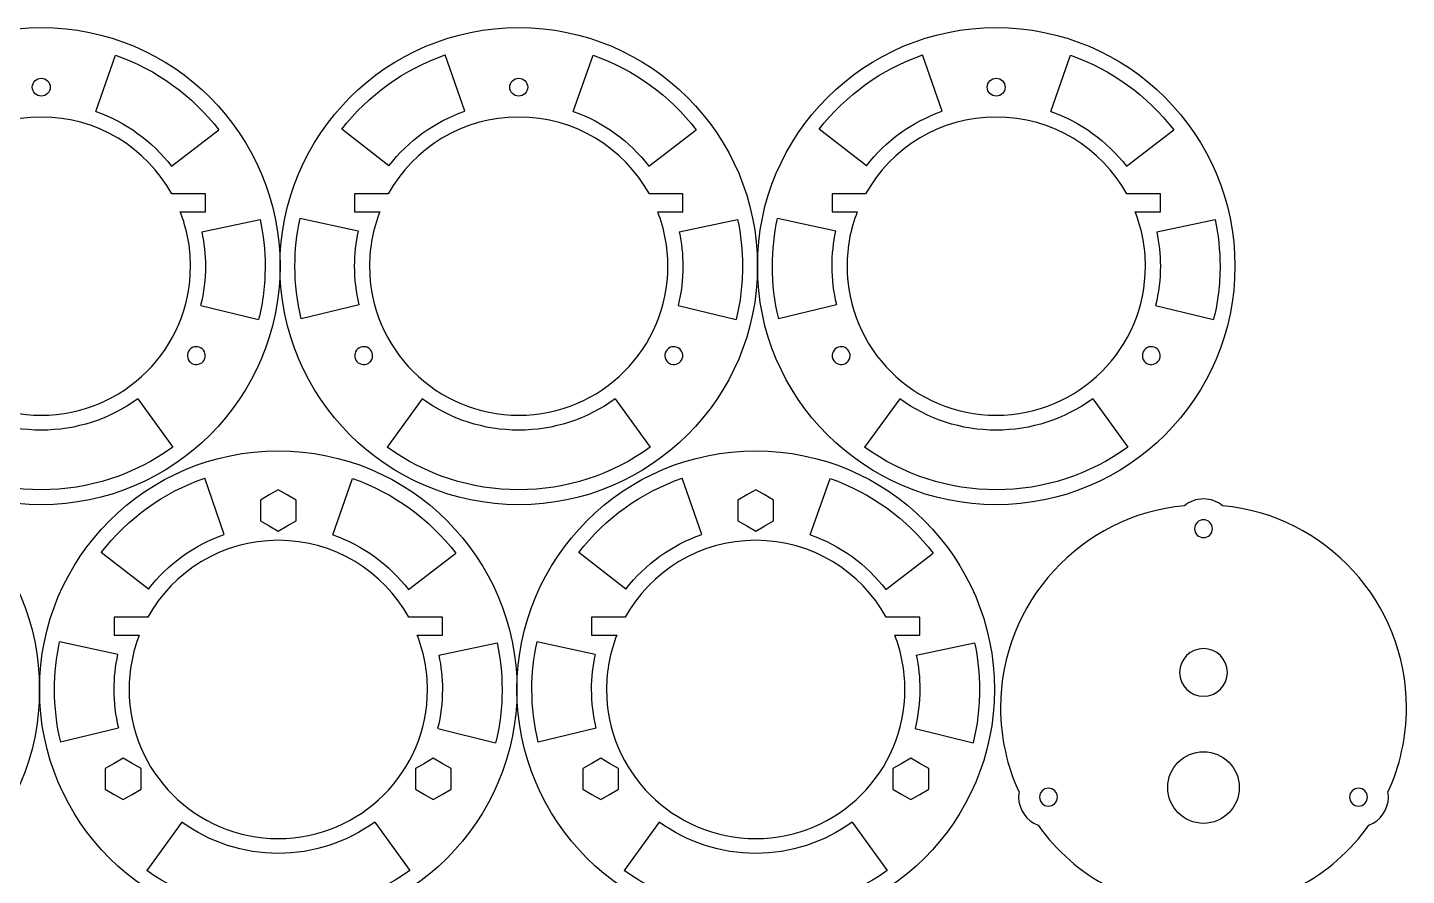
# Model space of a CAD drawing. Extents: x -293 to 296, y -93 to 191.
# Drawn here: x 64.6 to 295.6, y 48.7 to 190.9 of the extents above; entities that cross this region are included whole.
import ezdxf

# ---------------------------------------------------------------- set-up
doc = ezdxf.new("R2010")
doc.units = 0
doc.header["$MEASUREMENT"] = 0
doc.layers.add('LAYER_1', color=7, linetype='CONTINUOUS')

msp = doc.modelspace()

# ---------------------------------------------------------------- linework, layer by layer
at = {"layer": 'LAYER_1', "color": 250}
for centre, major_axis in [((66.8605, 150.9006), (0, 40.0001)), ((146.8605, 150.9006), (0, 40.0001)), ((226.8605, 150.9006), (0, 40.0001)), ((66.8604, 180.9007), (0, 1.5)), ((146.8604, 180.9007), (0, 1.5)), ((226.8604, 180.9007), (0, 1.5)), ((26.5668, 79.934), (0, 40.0001)), ((106.5668, 79.934), (0, 40.0001)), ((186.5668, 79.934), (0, 40.0001)), ((261.5912, 63.4819), (0, 6))]:
    msp.add_ellipse(centre, major_axis=major_axis, ratio=1, dxfattribs=at)
for points in [[(75.9973, 176.8463), (75.9973, 176.8463), (79.3164, 186.2716), (79.3164, 186.2716)], [(79.3163, 186.2716), (86.1703, 183.858), (92.1754, 179.5051), (96.6015, 173.7418)], [(117.2038, 173.8515), (121.6505, 179.5976), (127.6709, 183.9281), (134.5329, 186.3165)], [(137.8143, 176.8781), (137.8143, 176.8781), (134.5329, 186.3166), (134.5329, 186.3166)], [(155.9973, 176.8463), (155.9973, 176.8463), (159.3164, 186.2716), (159.3164, 186.2716)], [(159.3163, 186.2716), (166.1703, 183.858), (172.1754, 179.5051), (176.6015, 173.7418)], [(197.2038, 173.8515), (201.6505, 179.5976), (207.6709, 183.9281), (214.5329, 186.3165)], [(217.8143, 176.8781), (217.8143, 176.8781), (214.5329, 186.3166), (214.5329, 186.3166)], [(235.9973, 176.8463), (235.9973, 176.8463), (239.3164, 186.2716), (239.3164, 186.2716)], [(239.3163, 186.2716), (246.1703, 183.858), (252.1754, 179.5051), (256.6015, 173.7418)], [(75.9948, 176.8394), (81.021, 175.0693), (85.4248, 171.8771), (88.6706, 167.6509)], [(125.1102, 167.7287), (128.3707, 171.9427), (132.7849, 175.1189), (137.8166, 176.871)], [(155.9948, 176.8394), (161.021, 175.0693), (165.4248, 171.8771), (168.6706, 167.6509)], [(205.1102, 167.7287), (208.3707, 171.9427), (212.7849, 175.1189), (217.8166, 176.871)], [(235.9948, 176.8394), (241.021, 175.0693), (245.4248, 171.8771), (248.6706, 167.6509)], [(88.6717, 167.6517), (88.6717, 167.6517), (96.6015, 173.7419), (96.6015, 173.7419)], [(125.1032, 167.7343), (125.1032, 167.7343), (117.1978, 173.8561), (117.1978, 173.8561)], [(168.6717, 167.6517), (168.6717, 167.6517), (176.6015, 173.7419), (176.6015, 173.7419)], [(205.1032, 167.7343), (205.1032, 167.7343), (197.1978, 173.8561), (197.1978, 173.8561)], [(248.6717, 167.6517), (248.6717, 167.6517), (256.6015, 173.7419), (256.6015, 173.7419)], [(93.7596, 156.645), (93.7596, 156.645), (103.5335, 158.7322), (103.5335, 158.7322)], [(119.9713, 156.748), (119.9713, 156.748), (110.2058, 158.8743), (110.2058, 158.8743)], [(173.7596, 156.645), (173.7596, 156.645), (183.5335, 158.7322), (183.5335, 158.7322)], [(199.9713, 156.748), (199.9713, 156.748), (190.2058, 158.8743), (190.2058, 158.8743)], [(253.7596, 156.645), (253.7596, 156.645), (263.5335, 158.7322), (263.5335, 158.7322)], [(93.5694, 144.3254), (93.5694, 144.3254), (103.2732, 141.9366), (103.2732, 141.9366)], [(120.1122, 144.4278), (120.1122, 144.4278), (110.3989, 142.0778), (110.3989, 142.0778)], [(173.5694, 144.3254), (173.5694, 144.3254), (183.2732, 141.9366), (183.2732, 141.9366)], [(200.1122, 144.4278), (200.1122, 144.4278), (190.3989, 142.0778), (190.3989, 142.0778)], [(253.5694, 144.3254), (253.5694, 144.3254), (263.2732, 141.9366), (263.2732, 141.9366)], [(83.0257, 128.6511), (83.0257, 128.6511), (88.9023, 120.5626), (88.9023, 120.5626)], [(130.6952, 128.6511), (130.6952, 128.6511), (124.8185, 120.5626), (124.8185, 120.5626)], [(163.0257, 128.6511), (163.0257, 128.6511), (168.9023, 120.5626), (168.9023, 120.5626)], [(210.6952, 128.6511), (210.6952, 128.6511), (204.8185, 120.5626), (204.8185, 120.5626)], [(243.0257, 128.6511), (243.0257, 128.6511), (248.9023, 120.5626), (248.9023, 120.5626)], [(76.9101, 102.8849), (81.3568, 108.631), (87.3772, 112.9615), (94.2392, 115.3499)], [(97.5206, 105.9115), (97.5206, 105.9115), (94.2392, 115.35), (94.2392, 115.35)], [(115.7036, 105.8797), (115.7036, 105.8797), (119.0227, 115.305), (119.0227, 115.305)], [(119.0226, 115.305), (125.8766, 112.8914), (131.8817, 108.5385), (136.3078, 102.7752)], [(156.9101, 102.8849), (161.3568, 108.631), (167.3772, 112.9615), (174.2392, 115.3499)], [(177.5206, 105.9115), (177.5206, 105.9115), (174.2392, 115.35), (174.2392, 115.35)], [(195.7036, 105.8797), (195.7036, 105.8797), (199.0227, 115.305), (199.0227, 115.305)], [(199.0226, 115.305), (205.8766, 112.8914), (211.8817, 108.5385), (216.3078, 102.7752)], [(84.8165, 96.7621), (88.077, 100.9761), (92.4912, 104.1523), (97.5229, 105.9044)], [(115.7011, 105.8728), (120.7273, 104.1027), (125.1311, 100.9105), (128.3769, 96.6843)], [(164.8165, 96.7621), (168.077, 100.9761), (172.4912, 104.1523), (177.5229, 105.9044)], [(195.7011, 105.8728), (200.7273, 104.1027), (205.1311, 100.9105), (208.3769, 96.6843)], [(84.8095, 96.7677), (84.8095, 96.7677), (76.9041, 102.8895), (76.9041, 102.8895)], [(128.378, 96.6851), (128.378, 96.6851), (136.3078, 102.7753), (136.3078, 102.7753)], [(164.8095, 96.7677), (164.8095, 96.7677), (156.9041, 102.8895), (156.9041, 102.8895)], [(208.378, 96.6851), (208.378, 96.6851), (216.3078, 102.7753), (216.3078, 102.7753)], [(79.6776, 85.7814), (79.6776, 85.7814), (69.9121, 87.9077), (69.9121, 87.9077)], [(159.6776, 85.7814), (159.6776, 85.7814), (149.9121, 87.9077), (149.9121, 87.9077)], [(133.4659, 85.6784), (133.4659, 85.6784), (143.2398, 87.7656), (143.2398, 87.7656)], [(213.4659, 85.6784), (213.4659, 85.6784), (223.2398, 87.7656), (223.2398, 87.7656)], [(79.8185, 73.4612), (79.8185, 73.4612), (70.1052, 71.1112), (70.1052, 71.1112)], [(133.2757, 73.3588), (133.2757, 73.3588), (142.9795, 70.97), (142.9795, 70.97)], [(159.8185, 73.4612), (159.8185, 73.4612), (150.1052, 71.1112), (150.1052, 71.1112)], [(213.2757, 73.3588), (213.2757, 73.3588), (222.9795, 70.97), (222.9795, 70.97)], [(90.4015, 57.6845), (90.4015, 57.6845), (84.5248, 49.596), (84.5248, 49.596)], [(122.732, 57.6845), (122.732, 57.6845), (128.6086, 49.596), (128.6086, 49.596)], [(170.4015, 57.6845), (170.4015, 57.6845), (164.5248, 49.596), (164.5248, 49.596)], [(202.732, 57.6845), (202.732, 57.6845), (208.6086, 49.596), (208.6086, 49.596)]]:
    msp.add_open_spline(points, degree=3, dxfattribs=at)
for points, knots in [([(39.3604, 163.0007), (39.3604, 163.0007), (44.9804, 163.0007), (44.9804, 163.0007), (44.9804, 163.0007), (49.2433, 170.6927), (57.4431, 175.9007), (66.8604, 175.9007), (66.8604, 175.9007), (76.2777, 175.9007), (84.4775, 170.6927), (88.7404, 163.0007), (88.7404, 163.0007), (88.7404, 163.0007), (94.3604, 163.0007), (94.3604, 163.0007), (94.3604, 163.0007), (94.3604, 163.0007), (94.3604, 160.0007), (94.3604, 160.0007), (94.3604, 160.0007), (94.3604, 160.0007), (90.1517, 160.0007), (90.1517, 160.0007), (90.1517, 160.0007), (91.2548, 157.1808), (91.8604, 154.1115), (91.8604, 150.9007), (91.8604, 150.9007), (91.8604, 137.0936), (80.6675, 125.9007), (66.8604, 125.9007), (66.8604, 125.9007), (53.0533, 125.9007), (41.8604, 137.0936), (41.8604, 150.9007), (41.8604, 150.9007), (41.8604, 154.1115), (42.466, 157.1808), (43.5691, 160.0007), (43.5691, 160.0007), (43.5691, 160.0007), (39.3604, 160.0007), (39.3604, 160.0007), (39.3604, 160.0007), (39.3604, 160.0007), (39.3604, 163.0007), (39.3604, 163.0007)], [0, 0, 0, 0, 0.07692308, 0.07692308, 0.07692308, 0.07692308, 0.15384615, 0.15384615, 0.15384615, 0.15384615, 0.23076923, 0.23076923, 0.23076923, 0.23076923, 0.30769231, 0.30769231, 0.30769231, 0.30769231, 0.38461538, 0.38461538, 0.38461538, 0.38461538, 0.46153846, 0.46153846, 0.46153846, 0.46153846, 0.53846154, 0.53846154, 0.53846154, 0.53846154, 0.61538462, 0.61538462, 0.61538462, 0.61538462, 0.69230769, 0.69230769, 0.69230769, 0.69230769, 0.76923077, 0.76923077, 0.76923077, 0.76923077, 0.84615385, 0.84615385, 0.84615385, 0.84615385, 1, 1, 1, 1]), ([(119.3604, 163.0007), (119.3604, 163.0007), (124.9804, 163.0007), (124.9804, 163.0007), (124.9804, 163.0007), (129.2433, 170.6927), (137.4431, 175.9007), (146.8604, 175.9007), (146.8604, 175.9007), (156.2777, 175.9007), (164.4775, 170.6927), (168.7404, 163.0007), (168.7404, 163.0007), (168.7404, 163.0007), (174.3604, 163.0007), (174.3604, 163.0007), (174.3604, 163.0007), (174.3604, 163.0007), (174.3604, 160.0007), (174.3604, 160.0007), (174.3604, 160.0007), (174.3604, 160.0007), (170.1517, 160.0007), (170.1517, 160.0007), (170.1517, 160.0007), (171.2548, 157.1808), (171.8604, 154.1115), (171.8604, 150.9007), (171.8604, 150.9007), (171.8604, 137.0936), (160.6675, 125.9007), (146.8604, 125.9007), (146.8604, 125.9007), (133.0533, 125.9007), (121.8604, 137.0936), (121.8604, 150.9007), (121.8604, 150.9007), (121.8604, 154.1115), (122.466, 157.1808), (123.5691, 160.0007), (123.5691, 160.0007), (123.5691, 160.0007), (119.3604, 160.0007), (119.3604, 160.0007), (119.3604, 160.0007), (119.3604, 160.0007), (119.3604, 163.0007), (119.3604, 163.0007)], [0, 0, 0, 0, 0.07692308, 0.07692308, 0.07692308, 0.07692308, 0.15384615, 0.15384615, 0.15384615, 0.15384615, 0.23076923, 0.23076923, 0.23076923, 0.23076923, 0.30769231, 0.30769231, 0.30769231, 0.30769231, 0.38461538, 0.38461538, 0.38461538, 0.38461538, 0.46153846, 0.46153846, 0.46153846, 0.46153846, 0.53846154, 0.53846154, 0.53846154, 0.53846154, 0.61538462, 0.61538462, 0.61538462, 0.61538462, 0.69230769, 0.69230769, 0.69230769, 0.69230769, 0.76923077, 0.76923077, 0.76923077, 0.76923077, 0.84615385, 0.84615385, 0.84615385, 0.84615385, 1, 1, 1, 1]), ([(199.3604, 163.0007), (199.3604, 163.0007), (204.9804, 163.0007), (204.9804, 163.0007), (204.9804, 163.0007), (209.2433, 170.6927), (217.4431, 175.9007), (226.8604, 175.9007), (226.8604, 175.9007), (236.2777, 175.9007), (244.4775, 170.6927), (248.7404, 163.0007), (248.7404, 163.0007), (248.7404, 163.0007), (254.3604, 163.0007), (254.3604, 163.0007), (254.3604, 163.0007), (254.3604, 163.0007), (254.3604, 160.0007), (254.3604, 160.0007), (254.3604, 160.0007), (254.3604, 160.0007), (250.1517, 160.0007), (250.1517, 160.0007), (250.1517, 160.0007), (251.2548, 157.1808), (251.8604, 154.1115), (251.8604, 150.9007), (251.8604, 150.9007), (251.8604, 137.0936), (240.6675, 125.9007), (226.8604, 125.9007), (226.8604, 125.9007), (213.0533, 125.9007), (201.8604, 137.0936), (201.8604, 150.9007), (201.8604, 150.9007), (201.8604, 154.1115), (202.466, 157.1808), (203.5691, 160.0007), (203.5691, 160.0007), (203.5691, 160.0007), (199.3604, 160.0007), (199.3604, 160.0007), (199.3604, 160.0007), (199.3604, 160.0007), (199.3604, 163.0007), (199.3604, 163.0007)], [0, 0, 0, 0, 0.07692308, 0.07692308, 0.07692308, 0.07692308, 0.15384615, 0.15384615, 0.15384615, 0.15384615, 0.23076923, 0.23076923, 0.23076923, 0.23076923, 0.30769231, 0.30769231, 0.30769231, 0.30769231, 0.38461538, 0.38461538, 0.38461538, 0.38461538, 0.46153846, 0.46153846, 0.46153846, 0.46153846, 0.53846154, 0.53846154, 0.53846154, 0.53846154, 0.61538462, 0.61538462, 0.61538462, 0.61538462, 0.69230769, 0.69230769, 0.69230769, 0.69230769, 0.76923077, 0.76923077, 0.76923077, 0.76923077, 0.84615385, 0.84615385, 0.84615385, 0.84615385, 1, 1, 1, 1]), ([(103.5335, 158.7324), (104.0832, 156.1579), (104.3604, 153.5331), (104.3604, 150.9007), (104.3604, 150.9007), (104.3604, 147.8799), (103.9954, 144.87), (103.2732, 141.9366)], [0, 0, 0, 0, 0.33333333, 0.33333333, 0.33333333, 0.33333333, 1, 1, 1, 1]), ([(110.4123, 142.0811), (109.7134, 144.9689), (109.3604, 147.9295), (109.3604, 150.9007), (109.3604, 150.9007), (109.3604, 153.5808), (109.6477, 156.2532), (110.2174, 158.8719)], [0, 0, 0, 0, 0.33333333, 0.33333333, 0.33333333, 0.33333333, 1, 1, 1, 1]), ([(183.5335, 158.7324), (184.0832, 156.1579), (184.3604, 153.5331), (184.3604, 150.9007), (184.3604, 150.9007), (184.3604, 147.8799), (183.9954, 144.87), (183.2732, 141.9366)], [0, 0, 0, 0, 0.33333333, 0.33333333, 0.33333333, 0.33333333, 1, 1, 1, 1]), ([(190.4123, 142.0811), (189.7134, 144.9689), (189.3604, 147.9295), (189.3604, 150.9007), (189.3604, 150.9007), (189.3604, 153.5808), (189.6477, 156.2532), (190.2174, 158.8719)], [0, 0, 0, 0, 0.33333333, 0.33333333, 0.33333333, 0.33333333, 1, 1, 1, 1]), ([(263.5335, 158.7324), (264.0832, 156.1579), (264.3604, 153.5331), (264.3604, 150.9007), (264.3604, 150.9007), (264.3604, 147.8799), (263.9954, 144.87), (263.2732, 141.9366)], [0, 0, 0, 0, 0.33333333, 0.33333333, 0.33333333, 0.33333333, 1, 1, 1, 1]), ([(93.754, 156.6439), (94.1571, 154.7561), (94.3604, 152.8311), (94.3604, 150.9007), (94.3604, 150.9007), (94.3604, 148.6854), (94.0928, 146.4782), (93.5632, 144.327)], [0, 0, 0, 0, 0.33333333, 0.33333333, 0.33333333, 0.33333333, 1, 1, 1, 1]), ([(120.1319, 144.4327), (119.6194, 146.5504), (119.3604, 148.7217), (119.3604, 150.9007), (119.3604, 150.9007), (119.3604, 152.8654), (119.571, 154.8246), (119.9885, 156.7444)], [0, 0, 0, 0, 0.33333333, 0.33333333, 0.33333333, 0.33333333, 1, 1, 1, 1]), ([(173.754, 156.6439), (174.1571, 154.7561), (174.3604, 152.8311), (174.3604, 150.9007), (174.3604, 150.9007), (174.3604, 148.6854), (174.0928, 146.4782), (173.5632, 144.327)], [0, 0, 0, 0, 0.33333333, 0.33333333, 0.33333333, 0.33333333, 1, 1, 1, 1]), ([(200.1319, 144.4327), (199.6194, 146.5504), (199.3604, 148.7217), (199.3604, 150.9007), (199.3604, 150.9007), (199.3604, 152.8654), (199.571, 154.8246), (199.9885, 156.7444)], [0, 0, 0, 0, 0.33333333, 0.33333333, 0.33333333, 0.33333333, 1, 1, 1, 1]), ([(253.754, 156.6439), (254.1571, 154.7561), (254.3604, 152.8311), (254.3604, 150.9007), (254.3604, 150.9007), (254.3604, 148.6854), (254.0928, 146.4782), (253.5632, 144.327)], [0, 0, 0, 0, 0.33333333, 0.33333333, 0.33333333, 0.33333333, 1, 1, 1, 1]), ([(94.14, 135.1508), (93.7259, 134.4336), (92.8086, 134.1878), (92.0913, 134.6019), (92.0913, 134.6019), (91.374, 135.016), (91.1282, 135.9333), (91.5424, 136.6506), (91.5424, 136.6506), (91.9565, 137.3678), (92.8737, 137.6136), (93.591, 137.1995), (93.591, 137.1995), (94.3083, 136.7854), (94.5541, 135.8681), (94.14, 135.1508)], [0, 0, 0, 0, 0.2, 0.2, 0.2, 0.2, 0.4, 0.4, 0.4, 0.4, 0.6, 0.6, 0.6, 0.6, 1, 1, 1, 1]), ([(119.5808, 135.1508), (119.1667, 135.8681), (119.4125, 136.7854), (120.1298, 137.1995), (120.1298, 137.1995), (120.8471, 137.6136), (121.7643, 137.3678), (122.1785, 136.6506), (122.1785, 136.6506), (122.5926, 135.9333), (122.3468, 135.016), (121.6295, 134.6019), (121.6295, 134.6019), (120.9122, 134.1878), (119.995, 134.4336), (119.5808, 135.1508)], [0, 0, 0, 0, 0.2, 0.2, 0.2, 0.2, 0.4, 0.4, 0.4, 0.4, 0.6, 0.6, 0.6, 0.6, 1, 1, 1, 1]), ([(174.14, 135.1508), (173.7259, 134.4336), (172.8086, 134.1878), (172.0913, 134.6019), (172.0913, 134.6019), (171.374, 135.016), (171.1282, 135.9333), (171.5424, 136.6506), (171.5424, 136.6506), (171.9565, 137.3678), (172.8737, 137.6136), (173.591, 137.1995), (173.591, 137.1995), (174.3083, 136.7854), (174.5541, 135.8681), (174.14, 135.1508)], [0, 0, 0, 0, 0.2, 0.2, 0.2, 0.2, 0.4, 0.4, 0.4, 0.4, 0.6, 0.6, 0.6, 0.6, 1, 1, 1, 1]), ([(199.5808, 135.1508), (199.1667, 135.8681), (199.4125, 136.7854), (200.1298, 137.1995), (200.1298, 137.1995), (200.8471, 137.6136), (201.7643, 137.3678), (202.1785, 136.6506), (202.1785, 136.6506), (202.5926, 135.9333), (202.3468, 135.016), (201.6295, 134.6019), (201.6295, 134.6019), (200.9122, 134.1878), (199.995, 134.4336), (199.5808, 135.1508)], [0, 0, 0, 0, 0.2, 0.2, 0.2, 0.2, 0.4, 0.4, 0.4, 0.4, 0.6, 0.6, 0.6, 0.6, 1, 1, 1, 1]), ([(254.14, 135.1508), (253.7259, 134.4336), (252.8086, 134.1878), (252.0913, 134.6019), (252.0913, 134.6019), (251.374, 135.016), (251.1282, 135.9333), (251.5424, 136.6506), (251.5424, 136.6506), (251.9565, 137.3678), (252.8737, 137.6136), (253.591, 137.1995), (253.591, 137.1995), (254.3083, 136.7854), (254.5541, 135.8681), (254.14, 135.1508)], [0, 0, 0, 0, 0.2, 0.2, 0.2, 0.2, 0.4, 0.4, 0.4, 0.4, 0.6, 0.6, 0.6, 0.6, 1, 1, 1, 1]), ([(83.0245, 128.6528), (78.3262, 125.2393), (72.6679, 123.4007), (66.8604, 123.4007), (66.8604, 123.4007), (61.0529, 123.4007), (55.3946, 125.2393), (50.6963, 128.6528)], [0, 0, 0, 0, 0.33333333, 0.33333333, 0.33333333, 0.33333333, 1, 1, 1, 1]), ([(163.0245, 128.6528), (158.3262, 125.2393), (152.6679, 123.4007), (146.8604, 123.4007), (146.8604, 123.4007), (141.0529, 123.4007), (135.3946, 125.2393), (130.6963, 128.6528)], [0, 0, 0, 0, 0.33333333, 0.33333333, 0.33333333, 0.33333333, 1, 1, 1, 1]), ([(243.0245, 128.6528), (238.3262, 125.2393), (232.6679, 123.4007), (226.8604, 123.4007), (226.8604, 123.4007), (221.0529, 123.4007), (215.3946, 125.2393), (210.6963, 128.6528)], [0, 0, 0, 0, 0.33333333, 0.33333333, 0.33333333, 0.33333333, 1, 1, 1, 1]), ([(88.9024, 120.5627), (82.4956, 115.9078), (74.7797, 113.4007), (66.8604, 113.4007), (66.8604, 113.4007), (58.9411, 113.4007), (51.2251, 115.9078), (44.8183, 120.5627)], [0, 0, 0, 0, 0.33333333, 0.33333333, 0.33333333, 0.33333333, 1, 1, 1, 1]), ([(168.9024, 120.5627), (162.4956, 115.9078), (154.7797, 113.4007), (146.8604, 113.4007), (146.8604, 113.4007), (138.9411, 113.4007), (131.2251, 115.9078), (124.8183, 120.5627)], [0, 0, 0, 0, 0.33333333, 0.33333333, 0.33333333, 0.33333333, 1, 1, 1, 1]), ([(248.9024, 120.5627), (242.4956, 115.9078), (234.7797, 113.4007), (226.8604, 113.4007), (226.8604, 113.4007), (218.9411, 113.4007), (211.2251, 115.9078), (204.8183, 120.5627)], [0, 0, 0, 0, 0.33333333, 0.33333333, 0.33333333, 0.33333333, 1, 1, 1, 1]), ([(106.5667, 113.3983), (106.5667, 113.3983), (108.0667, 112.5322), (108.0667, 112.5322), (108.0667, 112.5322), (108.0667, 112.5322), (109.5667, 111.6662), (109.5667, 111.6662), (109.5667, 111.6662), (109.5667, 111.6662), (109.5667, 109.9341), (109.5667, 109.9341), (109.5667, 109.9341), (109.5667, 109.9341), (109.5667, 108.202), (109.5667, 108.202), (109.5667, 108.202), (109.5667, 108.202), (108.0667, 107.336), (108.0667, 107.336), (108.0667, 107.336), (108.0667, 107.336), (106.5667, 106.4699), (106.5667, 106.4699), (106.5667, 106.4699), (106.5667, 106.4699), (105.0667, 107.336), (105.0667, 107.336), (105.0667, 107.336), (105.0667, 107.336), (103.5667, 108.202), (103.5667, 108.202), (103.5667, 108.202), (103.5667, 108.202), (103.5667, 109.9341), (103.5667, 109.9341), (103.5667, 109.9341), (103.5667, 109.9341), (103.5667, 111.6662), (103.5667, 111.6662), (103.5667, 111.6662), (103.5667, 111.6662), (105.0667, 112.5322), (105.0667, 112.5322), (105.0667, 112.5322), (105.0667, 112.5322), (106.5667, 113.3983), (106.5667, 113.3983)], [0, 0, 0, 0, 0.07692308, 0.07692308, 0.07692308, 0.07692308, 0.15384615, 0.15384615, 0.15384615, 0.15384615, 0.23076923, 0.23076923, 0.23076923, 0.23076923, 0.30769231, 0.30769231, 0.30769231, 0.30769231, 0.38461538, 0.38461538, 0.38461538, 0.38461538, 0.46153846, 0.46153846, 0.46153846, 0.46153846, 0.53846154, 0.53846154, 0.53846154, 0.53846154, 0.61538462, 0.61538462, 0.61538462, 0.61538462, 0.69230769, 0.69230769, 0.69230769, 0.69230769, 0.76923077, 0.76923077, 0.76923077, 0.76923077, 0.84615385, 0.84615385, 0.84615385, 0.84615385, 1, 1, 1, 1]), ([(186.5667, 113.3983), (186.5667, 113.3983), (188.0667, 112.5322), (188.0667, 112.5322), (188.0667, 112.5322), (188.0667, 112.5322), (189.5667, 111.6662), (189.5667, 111.6662), (189.5667, 111.6662), (189.5667, 111.6662), (189.5667, 109.9341), (189.5667, 109.9341), (189.5667, 109.9341), (189.5667, 109.9341), (189.5667, 108.202), (189.5667, 108.202), (189.5667, 108.202), (189.5667, 108.202), (188.0667, 107.336), (188.0667, 107.336), (188.0667, 107.336), (188.0667, 107.336), (186.5667, 106.4699), (186.5667, 106.4699), (186.5667, 106.4699), (186.5667, 106.4699), (185.0667, 107.336), (185.0667, 107.336), (185.0667, 107.336), (185.0667, 107.336), (183.5667, 108.202), (183.5667, 108.202), (183.5667, 108.202), (183.5667, 108.202), (183.5667, 109.9341), (183.5667, 109.9341), (183.5667, 109.9341), (183.5667, 109.9341), (183.5667, 111.6662), (183.5667, 111.6662), (183.5667, 111.6662), (183.5667, 111.6662), (185.0667, 112.5322), (185.0667, 112.5322), (185.0667, 112.5322), (185.0667, 112.5322), (186.5667, 113.3983), (186.5667, 113.3983)], [0, 0, 0, 0, 0.07692308, 0.07692308, 0.07692308, 0.07692308, 0.15384615, 0.15384615, 0.15384615, 0.15384615, 0.23076923, 0.23076923, 0.23076923, 0.23076923, 0.30769231, 0.30769231, 0.30769231, 0.30769231, 0.38461538, 0.38461538, 0.38461538, 0.38461538, 0.46153846, 0.46153846, 0.46153846, 0.46153846, 0.53846154, 0.53846154, 0.53846154, 0.53846154, 0.61538462, 0.61538462, 0.61538462, 0.61538462, 0.69230769, 0.69230769, 0.69230769, 0.69230769, 0.76923077, 0.76923077, 0.76923077, 0.76923077, 0.84615385, 0.84615385, 0.84615385, 0.84615385, 1, 1, 1, 1]), ([(233.8679, 57.1929), (231.9656, 57.9002), (230.6104, 59.7321), (230.6104, 61.8806), (230.6104, 61.8806), (230.6104, 62.1624), (230.6341, 62.4386), (230.6789, 62.7077), (230.6789, 62.7077), (228.6976, 67.0222), (227.5912, 71.8219), (227.5912, 76.8806), (227.5912, 76.8806), (227.5912, 94.5824), (241.1191, 109.122), (258.4009, 110.7305), (258.4009, 110.7305), (259.2666, 111.4487), (260.3784, 111.8806), (261.5912, 111.8806), (261.5912, 111.8806), (262.804, 111.8806), (263.9158, 111.4487), (264.7815, 110.7305), (264.7815, 110.7305), (282.0633, 109.122), (295.5912, 94.5824), (295.5912, 76.8806), (295.5912, 76.8806), (295.5912, 71.8219), (294.4849, 67.0222), (292.5035, 62.7077), (292.5035, 62.7077), (292.5483, 62.4386), (292.572, 62.1624), (292.572, 61.8806), (292.572, 61.8806), (292.572, 59.7321), (291.2168, 57.9002), (289.3145, 57.1929), (289.3145, 57.1929), (283.1525, 48.5306), (273.0317, 42.8806), (261.5912, 42.8806), (261.5912, 42.8806), (250.1506, 42.8806), (240.0303, 48.5308), (233.8679, 57.1929)], [0, 0, 0, 0, 0.07692308, 0.07692308, 0.07692308, 0.07692308, 0.15384615, 0.15384615, 0.15384615, 0.15384615, 0.23076923, 0.23076923, 0.23076923, 0.23076923, 0.30769231, 0.30769231, 0.30769231, 0.30769231, 0.38461538, 0.38461538, 0.38461538, 0.38461538, 0.46153846, 0.46153846, 0.46153846, 0.46153846, 0.53846154, 0.53846154, 0.53846154, 0.53846154, 0.61538462, 0.61538462, 0.61538462, 0.61538462, 0.69230769, 0.69230769, 0.69230769, 0.69230769, 0.76923077, 0.76923077, 0.76923077, 0.76923077, 0.84615385, 0.84615385, 0.84615385, 0.84615385, 1, 1, 1, 1]), ([(261.5912, 108.3806), (262.4197, 108.3806), (263.0912, 107.709), (263.0912, 106.8806), (263.0912, 106.8806), (263.0912, 106.0522), (262.4197, 105.3806), (261.5912, 105.3806), (261.5912, 105.3806), (260.7627, 105.3806), (260.0912, 106.0522), (260.0912, 106.8806), (260.0912, 106.8806), (260.0912, 107.709), (260.7627, 108.3806), (261.5912, 108.3806)], [0, 0, 0, 0, 0.2, 0.2, 0.2, 0.2, 0.4, 0.4, 0.4, 0.4, 0.6, 0.6, 0.6, 0.6, 1, 1, 1, 1]), ([(79.0667, 92.0341), (79.0667, 92.0341), (84.6867, 92.0341), (84.6867, 92.0341), (84.6867, 92.0341), (88.9496, 99.7261), (97.1494, 104.9341), (106.5667, 104.9341), (106.5667, 104.9341), (115.984, 104.9341), (124.1838, 99.7261), (128.4467, 92.0341), (128.4467, 92.0341), (128.4467, 92.0341), (134.0667, 92.0341), (134.0667, 92.0341), (134.0667, 92.0341), (134.0667, 92.0341), (134.0667, 89.0341), (134.0667, 89.0341), (134.0667, 89.0341), (134.0667, 89.0341), (129.858, 89.0341), (129.858, 89.0341), (129.858, 89.0341), (130.9611, 86.2142), (131.5667, 83.1449), (131.5667, 79.9341), (131.5667, 79.9341), (131.5667, 66.127), (120.3738, 54.9341), (106.5667, 54.9341), (106.5667, 54.9341), (92.7596, 54.9341), (81.5667, 66.127), (81.5667, 79.9341), (81.5667, 79.9341), (81.5667, 83.1449), (82.1723, 86.2142), (83.2754, 89.0341), (83.2754, 89.0341), (83.2754, 89.0341), (79.0667, 89.0341), (79.0667, 89.0341), (79.0667, 89.0341), (79.0667, 89.0341), (79.0667, 92.0341), (79.0667, 92.0341)], [0, 0, 0, 0, 0.07692308, 0.07692308, 0.07692308, 0.07692308, 0.15384615, 0.15384615, 0.15384615, 0.15384615, 0.23076923, 0.23076923, 0.23076923, 0.23076923, 0.30769231, 0.30769231, 0.30769231, 0.30769231, 0.38461538, 0.38461538, 0.38461538, 0.38461538, 0.46153846, 0.46153846, 0.46153846, 0.46153846, 0.53846154, 0.53846154, 0.53846154, 0.53846154, 0.61538462, 0.61538462, 0.61538462, 0.61538462, 0.69230769, 0.69230769, 0.69230769, 0.69230769, 0.76923077, 0.76923077, 0.76923077, 0.76923077, 0.84615385, 0.84615385, 0.84615385, 0.84615385, 1, 1, 1, 1]), ([(159.0667, 92.0341), (159.0667, 92.0341), (164.6867, 92.0341), (164.6867, 92.0341), (164.6867, 92.0341), (168.9496, 99.7261), (177.1494, 104.9341), (186.5667, 104.9341), (186.5667, 104.9341), (195.984, 104.9341), (204.1838, 99.7261), (208.4467, 92.0341), (208.4467, 92.0341), (208.4467, 92.0341), (214.0667, 92.0341), (214.0667, 92.0341), (214.0667, 92.0341), (214.0667, 92.0341), (214.0667, 89.0341), (214.0667, 89.0341), (214.0667, 89.0341), (214.0667, 89.0341), (209.858, 89.0341), (209.858, 89.0341), (209.858, 89.0341), (210.9611, 86.2142), (211.5667, 83.1449), (211.5667, 79.9341), (211.5667, 79.9341), (211.5667, 66.127), (200.3738, 54.9341), (186.5667, 54.9341), (186.5667, 54.9341), (172.7596, 54.9341), (161.5667, 66.127), (161.5667, 79.9341), (161.5667, 79.9341), (161.5667, 83.1449), (162.1723, 86.2142), (163.2754, 89.0341), (163.2754, 89.0341), (163.2754, 89.0341), (159.0667, 89.0341), (159.0667, 89.0341), (159.0667, 89.0341), (159.0667, 89.0341), (159.0667, 92.0341), (159.0667, 92.0341)], [0, 0, 0, 0, 0.07692308, 0.07692308, 0.07692308, 0.07692308, 0.15384615, 0.15384615, 0.15384615, 0.15384615, 0.23076923, 0.23076923, 0.23076923, 0.23076923, 0.30769231, 0.30769231, 0.30769231, 0.30769231, 0.38461538, 0.38461538, 0.38461538, 0.38461538, 0.46153846, 0.46153846, 0.46153846, 0.46153846, 0.53846154, 0.53846154, 0.53846154, 0.53846154, 0.61538462, 0.61538462, 0.61538462, 0.61538462, 0.69230769, 0.69230769, 0.69230769, 0.69230769, 0.76923077, 0.76923077, 0.76923077, 0.76923077, 0.84615385, 0.84615385, 0.84615385, 0.84615385, 1, 1, 1, 1]), ([(70.1186, 71.1145), (69.4197, 74.0023), (69.0667, 76.9629), (69.0667, 79.9341), (69.0667, 79.9341), (69.0667, 82.6142), (69.354, 85.2866), (69.9237, 87.9053)], [0, 0, 0, 0, 0.33333333, 0.33333333, 0.33333333, 0.33333333, 1, 1, 1, 1]), ([(150.1186, 71.1145), (149.4197, 74.0023), (149.0667, 76.9629), (149.0667, 79.9341), (149.0667, 79.9341), (149.0667, 82.6142), (149.354, 85.2866), (149.9237, 87.9053)], [0, 0, 0, 0, 0.33333333, 0.33333333, 0.33333333, 0.33333333, 1, 1, 1, 1]), ([(79.8382, 73.4661), (79.3257, 75.5838), (79.0667, 77.7551), (79.0667, 79.9341), (79.0667, 79.9341), (79.0667, 81.8988), (79.2773, 83.858), (79.6948, 85.7778)], [0, 0, 0, 0, 0.33333333, 0.33333333, 0.33333333, 0.33333333, 1, 1, 1, 1]), ([(133.4603, 85.6773), (133.8634, 83.7895), (134.0667, 81.8645), (134.0667, 79.9341), (134.0667, 79.9341), (134.0667, 77.7188), (133.7991, 75.5116), (133.2695, 73.3604)], [0, 0, 0, 0, 0.33333333, 0.33333333, 0.33333333, 0.33333333, 1, 1, 1, 1]), ([(143.2398, 87.7658), (143.7895, 85.1913), (144.0667, 82.5665), (144.0667, 79.9341), (144.0667, 79.9341), (144.0667, 76.9133), (143.7017, 73.9034), (142.9795, 70.97)], [0, 0, 0, 0, 0.33333333, 0.33333333, 0.33333333, 0.33333333, 1, 1, 1, 1]), ([(159.8382, 73.4661), (159.3257, 75.5838), (159.0667, 77.7551), (159.0667, 79.9341), (159.0667, 79.9341), (159.0667, 81.8988), (159.2773, 83.858), (159.6948, 85.7778)], [0, 0, 0, 0, 0.33333333, 0.33333333, 0.33333333, 0.33333333, 1, 1, 1, 1]), ([(213.4603, 85.6773), (213.8634, 83.7895), (214.0667, 81.8645), (214.0667, 79.9341), (214.0667, 79.9341), (214.0667, 77.7188), (213.7991, 75.5116), (213.2695, 73.3604)], [0, 0, 0, 0, 0.33333333, 0.33333333, 0.33333333, 0.33333333, 1, 1, 1, 1]), ([(223.2398, 87.7658), (223.7895, 85.1913), (224.0667, 82.5665), (224.0667, 79.9341), (224.0667, 79.9341), (224.0667, 76.9133), (223.7017, 73.9034), (222.9795, 70.97)], [0, 0, 0, 0, 0.33333333, 0.33333333, 0.33333333, 0.33333333, 1, 1, 1, 1]), ([(261.5912, 86.7819), (263.8004, 86.7819), (265.5912, 84.991), (265.5912, 82.7819), (265.5912, 82.7819), (265.5912, 80.5728), (263.8004, 78.7819), (261.5912, 78.7819), (261.5912, 78.7819), (259.382, 78.7819), (257.5912, 80.5728), (257.5912, 82.7819), (257.5912, 82.7819), (257.5912, 84.991), (259.382, 86.7819), (261.5912, 86.7819)], [0, 0, 0, 0, 0.2, 0.2, 0.2, 0.2, 0.4, 0.4, 0.4, 0.4, 0.6, 0.6, 0.6, 0.6, 1, 1, 1, 1]), ([(80.5859, 68.3983), (80.5859, 68.3983), (82.0859, 67.5322), (82.0859, 67.5322), (82.0859, 67.5322), (82.0859, 67.5322), (83.5859, 66.6662), (83.5859, 66.6662), (83.5859, 66.6662), (83.5859, 66.6662), (83.5859, 64.9341), (83.5859, 64.9341), (83.5859, 64.9341), (83.5859, 64.9341), (83.5859, 63.202), (83.5859, 63.202), (83.5859, 63.202), (83.5859, 63.202), (82.0859, 62.336), (82.0859, 62.336), (82.0859, 62.336), (82.0859, 62.336), (80.5859, 61.4699), (80.5859, 61.4699), (80.5859, 61.4699), (80.5859, 61.4699), (79.0859, 62.336), (79.0859, 62.336), (79.0859, 62.336), (79.0859, 62.336), (77.5859, 63.202), (77.5859, 63.202), (77.5859, 63.202), (77.5859, 63.202), (77.5859, 64.9341), (77.5859, 64.9341), (77.5859, 64.9341), (77.5859, 64.9341), (77.5859, 66.6662), (77.5859, 66.6662), (77.5859, 66.6662), (77.5859, 66.6662), (79.0859, 67.5322), (79.0859, 67.5322), (79.0859, 67.5322), (79.0859, 67.5322), (80.5859, 68.3983), (80.5859, 68.3983)], [0, 0, 0, 0, 0.07692308, 0.07692308, 0.07692308, 0.07692308, 0.15384615, 0.15384615, 0.15384615, 0.15384615, 0.23076923, 0.23076923, 0.23076923, 0.23076923, 0.30769231, 0.30769231, 0.30769231, 0.30769231, 0.38461538, 0.38461538, 0.38461538, 0.38461538, 0.46153846, 0.46153846, 0.46153846, 0.46153846, 0.53846154, 0.53846154, 0.53846154, 0.53846154, 0.61538462, 0.61538462, 0.61538462, 0.61538462, 0.69230769, 0.69230769, 0.69230769, 0.69230769, 0.76923077, 0.76923077, 0.76923077, 0.76923077, 0.84615385, 0.84615385, 0.84615385, 0.84615385, 1, 1, 1, 1]), ([(132.5475, 68.3983), (132.5475, 68.3983), (134.0475, 67.5322), (134.0475, 67.5322), (134.0475, 67.5322), (134.0475, 67.5322), (135.5475, 66.6662), (135.5475, 66.6662), (135.5475, 66.6662), (135.5475, 66.6662), (135.5475, 64.9341), (135.5475, 64.9341), (135.5475, 64.9341), (135.5475, 64.9341), (135.5475, 63.202), (135.5475, 63.202), (135.5475, 63.202), (135.5475, 63.202), (134.0475, 62.336), (134.0475, 62.336), (134.0475, 62.336), (134.0475, 62.336), (132.5475, 61.4699), (132.5475, 61.4699), (132.5475, 61.4699), (132.5475, 61.4699), (131.0475, 62.336), (131.0475, 62.336), (131.0475, 62.336), (131.0475, 62.336), (129.5475, 63.202), (129.5475, 63.202), (129.5475, 63.202), (129.5475, 63.202), (129.5475, 64.9341), (129.5475, 64.9341), (129.5475, 64.9341), (129.5475, 64.9341), (129.5475, 66.6662), (129.5475, 66.6662), (129.5475, 66.6662), (129.5475, 66.6662), (131.0475, 67.5322), (131.0475, 67.5322), (131.0475, 67.5322), (131.0475, 67.5322), (132.5475, 68.3983), (132.5475, 68.3983)], [0, 0, 0, 0, 0.07692308, 0.07692308, 0.07692308, 0.07692308, 0.15384615, 0.15384615, 0.15384615, 0.15384615, 0.23076923, 0.23076923, 0.23076923, 0.23076923, 0.30769231, 0.30769231, 0.30769231, 0.30769231, 0.38461538, 0.38461538, 0.38461538, 0.38461538, 0.46153846, 0.46153846, 0.46153846, 0.46153846, 0.53846154, 0.53846154, 0.53846154, 0.53846154, 0.61538462, 0.61538462, 0.61538462, 0.61538462, 0.69230769, 0.69230769, 0.69230769, 0.69230769, 0.76923077, 0.76923077, 0.76923077, 0.76923077, 0.84615385, 0.84615385, 0.84615385, 0.84615385, 1, 1, 1, 1]), ([(160.5859, 68.3983), (160.5859, 68.3983), (162.0859, 67.5322), (162.0859, 67.5322), (162.0859, 67.5322), (162.0859, 67.5322), (163.5859, 66.6662), (163.5859, 66.6662), (163.5859, 66.6662), (163.5859, 66.6662), (163.5859, 64.9341), (163.5859, 64.9341), (163.5859, 64.9341), (163.5859, 64.9341), (163.5859, 63.202), (163.5859, 63.202), (163.5859, 63.202), (163.5859, 63.202), (162.0859, 62.336), (162.0859, 62.336), (162.0859, 62.336), (162.0859, 62.336), (160.5859, 61.4699), (160.5859, 61.4699), (160.5859, 61.4699), (160.5859, 61.4699), (159.0859, 62.336), (159.0859, 62.336), (159.0859, 62.336), (159.0859, 62.336), (157.5859, 63.202), (157.5859, 63.202), (157.5859, 63.202), (157.5859, 63.202), (157.5859, 64.9341), (157.5859, 64.9341), (157.5859, 64.9341), (157.5859, 64.9341), (157.5859, 66.6662), (157.5859, 66.6662), (157.5859, 66.6662), (157.5859, 66.6662), (159.0859, 67.5322), (159.0859, 67.5322), (159.0859, 67.5322), (159.0859, 67.5322), (160.5859, 68.3983), (160.5859, 68.3983)], [0, 0, 0, 0, 0.07692308, 0.07692308, 0.07692308, 0.07692308, 0.15384615, 0.15384615, 0.15384615, 0.15384615, 0.23076923, 0.23076923, 0.23076923, 0.23076923, 0.30769231, 0.30769231, 0.30769231, 0.30769231, 0.38461538, 0.38461538, 0.38461538, 0.38461538, 0.46153846, 0.46153846, 0.46153846, 0.46153846, 0.53846154, 0.53846154, 0.53846154, 0.53846154, 0.61538462, 0.61538462, 0.61538462, 0.61538462, 0.69230769, 0.69230769, 0.69230769, 0.69230769, 0.76923077, 0.76923077, 0.76923077, 0.76923077, 0.84615385, 0.84615385, 0.84615385, 0.84615385, 1, 1, 1, 1]), ([(212.5475, 68.3983), (212.5475, 68.3983), (214.0475, 67.5322), (214.0475, 67.5322), (214.0475, 67.5322), (214.0475, 67.5322), (215.5475, 66.6662), (215.5475, 66.6662), (215.5475, 66.6662), (215.5475, 66.6662), (215.5475, 64.9341), (215.5475, 64.9341), (215.5475, 64.9341), (215.5475, 64.9341), (215.5475, 63.202), (215.5475, 63.202), (215.5475, 63.202), (215.5475, 63.202), (214.0475, 62.336), (214.0475, 62.336), (214.0475, 62.336), (214.0475, 62.336), (212.5475, 61.4699), (212.5475, 61.4699), (212.5475, 61.4699), (212.5475, 61.4699), (211.0475, 62.336), (211.0475, 62.336), (211.0475, 62.336), (211.0475, 62.336), (209.5475, 63.202), (209.5475, 63.202), (209.5475, 63.202), (209.5475, 63.202), (209.5475, 64.9341), (209.5475, 64.9341), (209.5475, 64.9341), (209.5475, 64.9341), (209.5475, 66.6662), (209.5475, 66.6662), (209.5475, 66.6662), (209.5475, 66.6662), (211.0475, 67.5322), (211.0475, 67.5322), (211.0475, 67.5322), (211.0475, 67.5322), (212.5475, 68.3983), (212.5475, 68.3983)], [0, 0, 0, 0, 0.07692308, 0.07692308, 0.07692308, 0.07692308, 0.15384615, 0.15384615, 0.15384615, 0.15384615, 0.23076923, 0.23076923, 0.23076923, 0.23076923, 0.30769231, 0.30769231, 0.30769231, 0.30769231, 0.38461538, 0.38461538, 0.38461538, 0.38461538, 0.46153846, 0.46153846, 0.46153846, 0.46153846, 0.53846154, 0.53846154, 0.53846154, 0.53846154, 0.61538462, 0.61538462, 0.61538462, 0.61538462, 0.69230769, 0.69230769, 0.69230769, 0.69230769, 0.76923077, 0.76923077, 0.76923077, 0.76923077, 0.84615385, 0.84615385, 0.84615385, 0.84615385, 1, 1, 1, 1]), ([(235.6104, 63.3806), (236.4389, 63.3806), (237.1104, 62.709), (237.1104, 61.8806), (237.1104, 61.8806), (237.1104, 61.0522), (236.4389, 60.3806), (235.6104, 60.3806), (235.6104, 60.3806), (234.7819, 60.3806), (234.1104, 61.0522), (234.1104, 61.8806), (234.1104, 61.8806), (234.1104, 62.709), (234.7819, 63.3806), (235.6104, 63.3806)], [0, 0, 0, 0, 0.2, 0.2, 0.2, 0.2, 0.4, 0.4, 0.4, 0.4, 0.6, 0.6, 0.6, 0.6, 1, 1, 1, 1]), ([(287.572, 63.3806), (288.4005, 63.3806), (289.072, 62.709), (289.072, 61.8806), (289.072, 61.8806), (289.072, 61.0522), (288.4005, 60.3806), (287.572, 60.3806), (287.572, 60.3806), (286.7435, 60.3806), (286.072, 61.0522), (286.072, 61.8806), (286.072, 61.8806), (286.072, 62.709), (286.7435, 63.3806), (287.572, 63.3806)], [0, 0, 0, 0, 0.2, 0.2, 0.2, 0.2, 0.4, 0.4, 0.4, 0.4, 0.6, 0.6, 0.6, 0.6, 1, 1, 1, 1]), ([(122.7308, 57.6862), (118.0325, 54.2727), (112.3742, 52.4341), (106.5667, 52.4341), (106.5667, 52.4341), (100.7592, 52.4341), (95.1009, 54.2727), (90.4026, 57.6862)], [0, 0, 0, 0, 0.33333333, 0.33333333, 0.33333333, 0.33333333, 1, 1, 1, 1]), ([(202.7308, 57.6862), (198.0325, 54.2727), (192.3742, 52.4341), (186.5667, 52.4341), (186.5667, 52.4341), (180.7592, 52.4341), (175.1009, 54.2727), (170.4026, 57.6862)], [0, 0, 0, 0, 0.33333333, 0.33333333, 0.33333333, 0.33333333, 1, 1, 1, 1]), ([(128.6087, 49.5961), (122.2019, 44.9412), (114.486, 42.4341), (106.5667, 42.4341), (106.5667, 42.4341), (98.6474, 42.4341), (90.9314, 44.9412), (84.5246, 49.5961)], [0, 0, 0, 0, 0.33333333, 0.33333333, 0.33333333, 0.33333333, 1, 1, 1, 1]), ([(208.6087, 49.5961), (202.2019, 44.9412), (194.486, 42.4341), (186.5667, 42.4341), (186.5667, 42.4341), (178.6474, 42.4341), (170.9314, 44.9412), (164.5246, 49.5961)], [0, 0, 0, 0, 0.33333333, 0.33333333, 0.33333333, 0.33333333, 1, 1, 1, 1])]:
    msp.add_open_spline(points, degree=3, knots=knots, dxfattribs=at)

doc.saveas('drawing.dxf')
